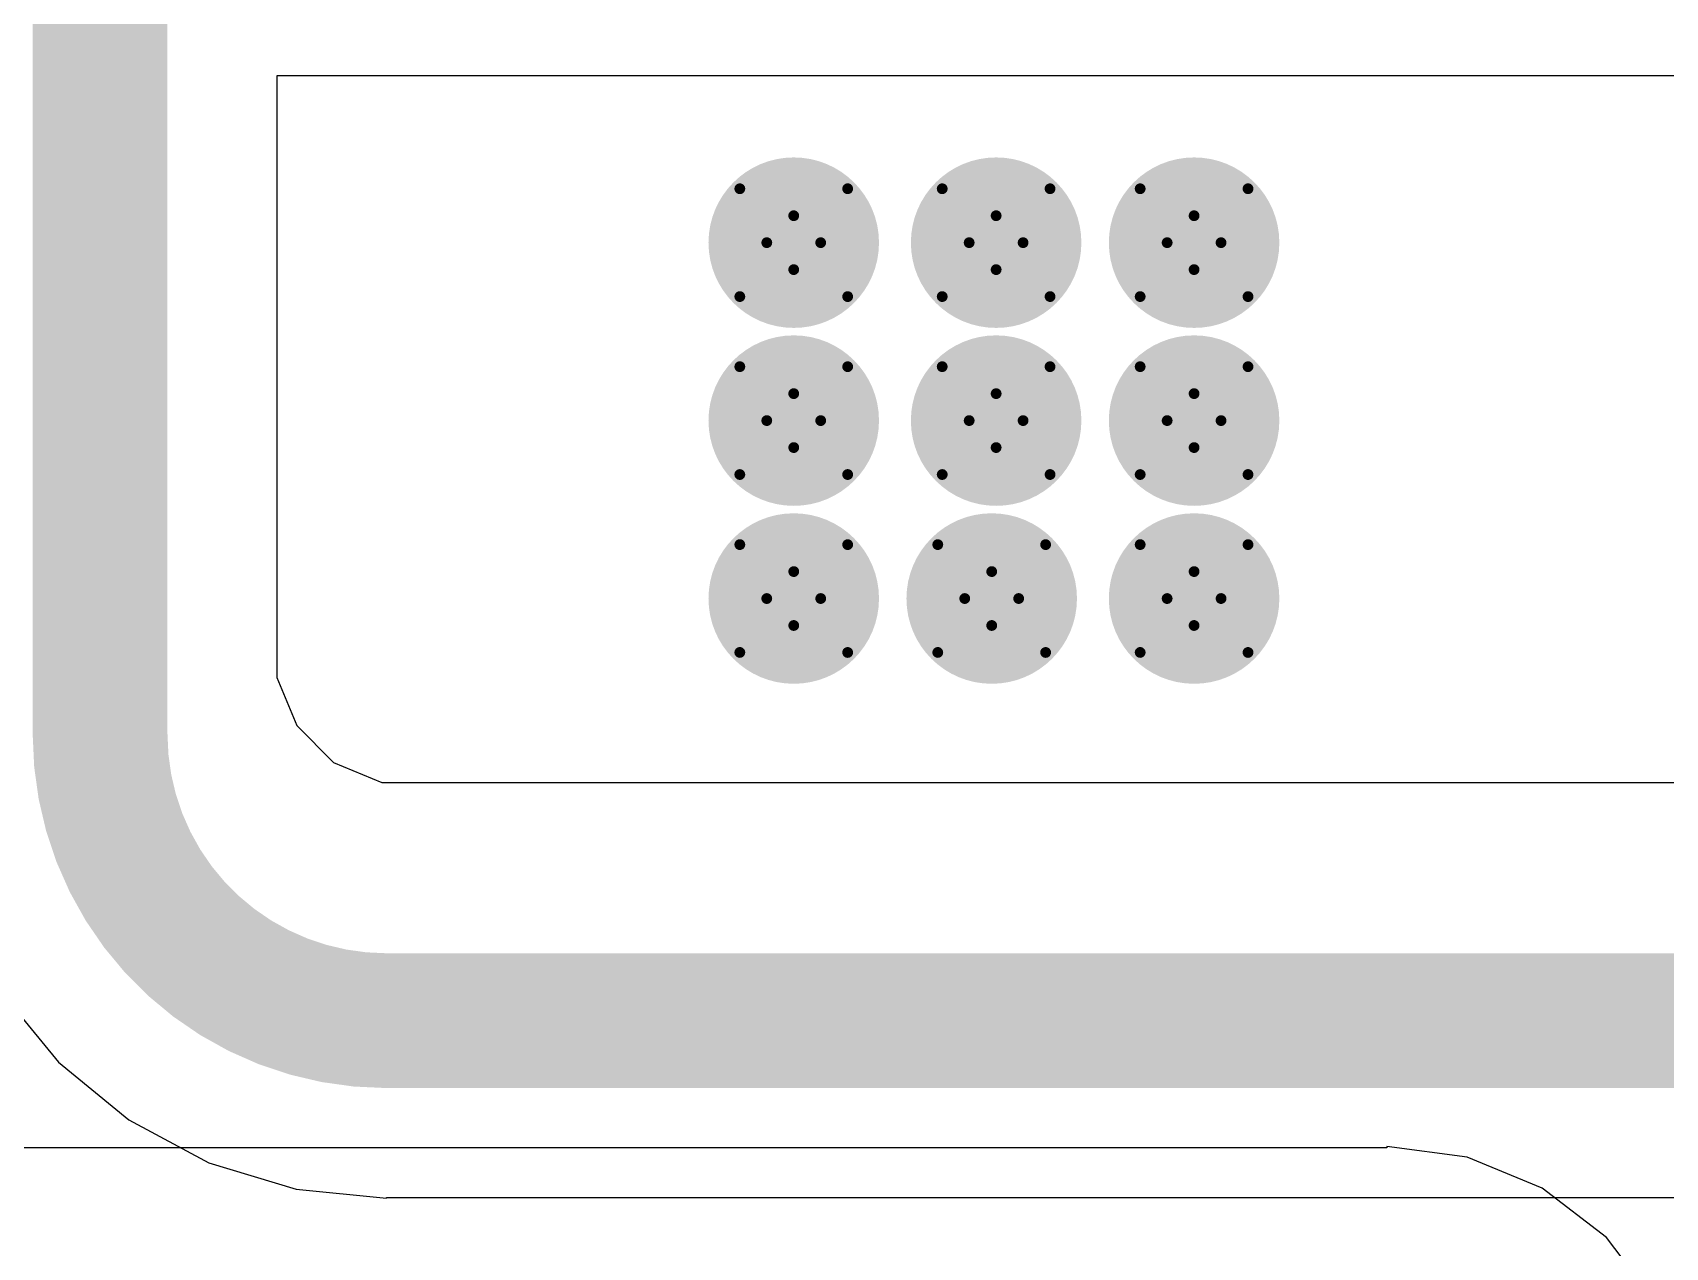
# Model space of a CAD drawing. Header units: inches. Extents: x 0 to 213, y 0 to 212.
# Drawn here: x 1.3803 to 1.6831, y 0.2242 to 0.4495 of the extents above; entities that cross this region are included whole.
import ezdxf

# ---------------------------------------------------------------- set-up
doc = ezdxf.new("R2010")
doc.units = ezdxf.units.IN
doc.header["$MEASUREMENT"] = 0
for name, color, linetype in [('Bottom Layer', 5, 'Continuous'), ('Bottom Solder', 6, 'Continuous'), ('Drill Drawing', 1, 'Continuous'), ('Top Layer', 1, 'Continuous'), ('Top Solder', 216, 'Continuous'), ('Via Holes', 16, 'Continuous')]:
    doc.layers.add(name, color=color, linetype=linetype)

msp = doc.modelspace()

# ---------------------------------------------------------------- hatches: boundary and pattern name
at = {"layer": 'Bottom Layer'}
h = msp.add_hatch(color=5, dxfattribs=at)
edge = h.paths.add_edge_path()
edge.add_arc((1.52143, 0.4105), 0.01181, 0, 360)
h = msp.add_hatch(color=5, dxfattribs=at)
edge = h.paths.add_edge_path()
edge.add_arc((1.55896, 0.4105), 0.01181, 0, 360)
h = msp.add_hatch(color=5, dxfattribs=at)
edge = h.paths.add_edge_path()
edge.add_arc((1.59567, 0.4105), 0.01181, 0, 360)
h = msp.add_hatch(color=5, dxfattribs=at)
edge = h.paths.add_edge_path()
edge.add_arc((1.52143, 0.3775), 0.01181, 0, 360)
h = msp.add_hatch(color=5, dxfattribs=at)
edge = h.paths.add_edge_path()
edge.add_arc((1.55896, 0.3775), 0.01181, 0, 360)
h = msp.add_hatch(color=5, dxfattribs=at)
edge = h.paths.add_edge_path()
edge.add_arc((1.59567, 0.3775), 0.01181, 0, 360)
h = msp.add_hatch(color=5, dxfattribs=at)
edge = h.paths.add_edge_path()
edge.add_arc((1.52143, 0.3445), 0.01181, 0, 360)
h = msp.add_hatch(color=5, dxfattribs=at)
edge = h.paths.add_edge_path()
edge.add_arc((1.55814, 0.3445), 0.01181, 0, 360)
h = msp.add_hatch(color=5, dxfattribs=at)
edge = h.paths.add_edge_path()
edge.add_arc((1.59567, 0.3445), 0.01181, 0, 360)
at = {"layer": 'Bottom Solder'}
h = msp.add_hatch(color=6, dxfattribs=at)
edge = h.paths.add_edge_path()
edge.add_arc((1.52143, 0.4105), 0.01581, 0, 360)
h = msp.add_hatch(color=6, dxfattribs=at)
edge = h.paths.add_edge_path()
edge.add_arc((1.55896, 0.4105), 0.01581, 0, 360)
h = msp.add_hatch(color=6, dxfattribs=at)
edge = h.paths.add_edge_path()
edge.add_arc((1.59567, 0.4105), 0.01581, 0, 360)
h = msp.add_hatch(color=6, dxfattribs=at)
edge = h.paths.add_edge_path()
edge.add_arc((1.52143, 0.3775), 0.01581, 0, 360)
h = msp.add_hatch(color=6, dxfattribs=at)
edge = h.paths.add_edge_path()
edge.add_arc((1.55896, 0.3775), 0.01581, 0, 360)
h = msp.add_hatch(color=6, dxfattribs=at)
edge = h.paths.add_edge_path()
edge.add_arc((1.59567, 0.3775), 0.01581, 0, 360)
h = msp.add_hatch(color=6, dxfattribs=at)
edge = h.paths.add_edge_path()
edge.add_arc((1.52143, 0.3445), 0.01581, 0, 360)
h = msp.add_hatch(color=6, dxfattribs=at)
edge = h.paths.add_edge_path()
edge.add_arc((1.55814, 0.3445), 0.01581, 0, 360)
h = msp.add_hatch(color=6, dxfattribs=at)
edge = h.paths.add_edge_path()
edge.add_arc((1.59567, 0.3445), 0.01581, 0, 360)
at = {"layer": 'Top Layer'}
h = msp.add_hatch(color=1, dxfattribs=at)
edge = h.paths.add_edge_path()
edge.add_arc((1.52143, 0.4105), 0.01181, 0, 360)
h = msp.add_hatch(color=1, dxfattribs=at)
edge = h.paths.add_edge_path()
edge.add_arc((1.55896, 0.4105), 0.01181, 0, 360)
h = msp.add_hatch(color=1, dxfattribs=at)
edge = h.paths.add_edge_path()
edge.add_arc((1.59567, 0.4105), 0.01181, 0, 360)
h = msp.add_hatch(color=1, dxfattribs=at)
edge = h.paths.add_edge_path()
edge.add_arc((1.52143, 0.3775), 0.01181, 0, 360)
h = msp.add_hatch(color=1, dxfattribs=at)
edge = h.paths.add_edge_path()
edge.add_arc((1.55896, 0.3775), 0.01181, 0, 360)
h = msp.add_hatch(color=1, dxfattribs=at)
edge = h.paths.add_edge_path()
edge.add_arc((1.59567, 0.3775), 0.01181, 0, 360)
h = msp.add_hatch(color=1, dxfattribs=at)
edge = h.paths.add_edge_path()
edge.add_arc((1.52143, 0.3445), 0.01181, 0, 360)
h = msp.add_hatch(color=1, dxfattribs=at)
edge = h.paths.add_edge_path()
edge.add_arc((1.55814, 0.3445), 0.01181, 0, 360)
h = msp.add_hatch(color=1, dxfattribs=at)
edge = h.paths.add_edge_path()
edge.add_arc((1.59567, 0.3445), 0.01181, 0, 360)
at = {"layer": 'Top Solder'}
h = msp.add_hatch(color=216, dxfattribs=at)
edge = h.paths.add_edge_path()
edge.add_arc((1.52143, 0.4105), 0.01581, 0, 360)
h = msp.add_hatch(color=216, dxfattribs=at)
edge = h.paths.add_edge_path()
edge.add_arc((1.55896, 0.4105), 0.01581, 0, 360)
h = msp.add_hatch(color=216, dxfattribs=at)
edge = h.paths.add_edge_path()
edge.add_arc((1.59567, 0.4105), 0.01581, 0, 360)
h = msp.add_hatch(color=216, dxfattribs=at)
edge = h.paths.add_edge_path()
edge.add_arc((1.52143, 0.3775), 0.01581, 0, 360)
h = msp.add_hatch(color=216, dxfattribs=at)
edge = h.paths.add_edge_path()
edge.add_arc((1.55896, 0.3775), 0.01581, 0, 360)
h = msp.add_hatch(color=216, dxfattribs=at)
edge = h.paths.add_edge_path()
edge.add_arc((1.59567, 0.3775), 0.01581, 0, 360)
h = msp.add_hatch(color=216, dxfattribs=at)
edge = h.paths.add_edge_path()
edge.add_arc((1.52143, 0.3445), 0.01581, 0, 360)
h = msp.add_hatch(color=216, dxfattribs=at)
edge = h.paths.add_edge_path()
edge.add_arc((1.55814, 0.3445), 0.01581, 0, 360)
h = msp.add_hatch(color=216, dxfattribs=at)
edge = h.paths.add_edge_path()
edge.add_arc((1.59567, 0.3445), 0.01581, 0, 360)
at = {"layer": 'Via Holes'}
h = msp.add_hatch(color=7, dxfattribs=at)
edge = h.paths.add_edge_path()
edge.add_arc((1.52143, 0.4105), 0.00591, 0, 360)
h = msp.add_hatch(color=7, dxfattribs=at)
edge = h.paths.add_edge_path()
edge.add_arc((1.55896, 0.4105), 0.00591, 0, 360)
h = msp.add_hatch(color=7, dxfattribs=at)
edge = h.paths.add_edge_path()
edge.add_arc((1.59567, 0.4105), 0.00591, 0, 360)
h = msp.add_hatch(color=7, dxfattribs=at)
edge = h.paths.add_edge_path()
edge.add_arc((1.52143, 0.3775), 0.00591, 0, 360)
h = msp.add_hatch(color=7, dxfattribs=at)
edge = h.paths.add_edge_path()
edge.add_arc((1.55896, 0.3775), 0.00591, 0, 360)
h = msp.add_hatch(color=7, dxfattribs=at)
edge = h.paths.add_edge_path()
edge.add_arc((1.59567, 0.3775), 0.00591, 0, 360)
h = msp.add_hatch(color=7, dxfattribs=at)
edge = h.paths.add_edge_path()
edge.add_arc((1.52143, 0.3445), 0.00591, 0, 360)
h = msp.add_hatch(color=7, dxfattribs=at)
edge = h.paths.add_edge_path()
edge.add_arc((1.55814, 0.3445), 0.00591, 0, 360)
h = msp.add_hatch(color=7, dxfattribs=at)
edge = h.paths.add_edge_path()
edge.add_arc((1.59567, 0.3445), 0.00591, 0, 360)

# ---------------------------------------------------------------- linework, layer by layer
at = {"layer": 'Bottom Layer'}
for p, q in [((1.63138, 0.2426), (0.90661, 0.2426)), ((1.64629, 0.24089), (1.63138, 0.24285)), ((1.63138, 0.24285), (1.63138, 0.2426)), ((1.66019, 0.23513), (1.64629, 0.24089)), ((1.67212, 0.22598), (1.66019, 0.23513)), ((1.68127, 0.21405), (1.67212, 0.22598))]:
    msp.add_line(p, q, dxfattribs=at)
at = {"layer": 'Drill Drawing'}
for points in [[(1.51143, 0.4205, 0.002, 0.002, 0), (1.52143, 0.4155, 0.002, 0.002, 0)], [(1.51143, 0.4205, 0.002, 0.002, 0), (1.51643, 0.4105, 0.002, 0.002, 0)], [(1.52143, 0.4155, 0.002, 0.002, 0), (1.53143, 0.4205, 0.002, 0.002, 0)], [(1.52643, 0.4105, 0.002, 0.002, 0), (1.53143, 0.4205, 0.002, 0.002, 0)], [(1.54896, 0.4205, 0.002, 0.002, 0), (1.55896, 0.4155, 0.002, 0.002, 0)], [(1.54896, 0.4205, 0.002, 0.002, 0), (1.55396, 0.4105, 0.002, 0.002, 0)], [(1.55896, 0.4155, 0.002, 0.002, 0), (1.56896, 0.4205, 0.002, 0.002, 0)], [(1.56396, 0.4105, 0.002, 0.002, 0), (1.56896, 0.4205, 0.002, 0.002, 0)], [(1.58567, 0.4205, 0.002, 0.002, 0), (1.59567, 0.4155, 0.002, 0.002, 0)], [(1.58567, 0.4205, 0.002, 0.002, 0), (1.59067, 0.4105, 0.002, 0.002, 0)], [(1.59567, 0.4155, 0.002, 0.002, 0), (1.60567, 0.4205, 0.002, 0.002, 0)], [(1.60067, 0.4105, 0.002, 0.002, 0), (1.60567, 0.4205, 0.002, 0.002, 0)], [(1.51143, 0.4005, 0.002, 0.002, 0), (1.51643, 0.4105, 0.002, 0.002, 0)], [(1.52643, 0.4105, 0.002, 0.002, 0), (1.53143, 0.4005, 0.002, 0.002, 0)], [(1.54896, 0.4005, 0.002, 0.002, 0), (1.55396, 0.4105, 0.002, 0.002, 0)], [(1.56396, 0.4105, 0.002, 0.002, 0), (1.56896, 0.4005, 0.002, 0.002, 0)], [(1.58567, 0.4005, 0.002, 0.002, 0), (1.59067, 0.4105, 0.002, 0.002, 0)], [(1.60067, 0.4105, 0.002, 0.002, 0), (1.60567, 0.4005, 0.002, 0.002, 0)], [(1.51143, 0.4005, 0.002, 0.002, 0), (1.52143, 0.4055, 0.002, 0.002, 0)], [(1.52143, 0.4055, 0.002, 0.002, 0), (1.53143, 0.4005, 0.002, 0.002, 0)], [(1.54896, 0.4005, 0.002, 0.002, 0), (1.55896, 0.4055, 0.002, 0.002, 0)], [(1.55896, 0.4055, 0.002, 0.002, 0), (1.56896, 0.4005, 0.002, 0.002, 0)], [(1.58567, 0.4005, 0.002, 0.002, 0), (1.59567, 0.4055, 0.002, 0.002, 0)], [(1.59567, 0.4055, 0.002, 0.002, 0), (1.60567, 0.4005, 0.002, 0.002, 0)], [(1.51143, 0.3875, 0.002, 0.002, 0), (1.52143, 0.3825, 0.002, 0.002, 0)], [(1.51143, 0.3875, 0.002, 0.002, 0), (1.51643, 0.3775, 0.002, 0.002, 0)], [(1.52143, 0.3825, 0.002, 0.002, 0), (1.53143, 0.3875, 0.002, 0.002, 0)], [(1.52643, 0.3775, 0.002, 0.002, 0), (1.53143, 0.3875, 0.002, 0.002, 0)], [(1.54896, 0.3875, 0.002, 0.002, 0), (1.55896, 0.3825, 0.002, 0.002, 0)], [(1.54896, 0.3875, 0.002, 0.002, 0), (1.55396, 0.3775, 0.002, 0.002, 0)], [(1.55896, 0.3825, 0.002, 0.002, 0), (1.56896, 0.3875, 0.002, 0.002, 0)], [(1.56396, 0.3775, 0.002, 0.002, 0), (1.56896, 0.3875, 0.002, 0.002, 0)], [(1.58567, 0.3875, 0.002, 0.002, 0), (1.59567, 0.3825, 0.002, 0.002, 0)], [(1.58567, 0.3875, 0.002, 0.002, 0), (1.59067, 0.3775, 0.002, 0.002, 0)], [(1.59567, 0.3825, 0.002, 0.002, 0), (1.60567, 0.3875, 0.002, 0.002, 0)], [(1.60067, 0.3775, 0.002, 0.002, 0), (1.60567, 0.3875, 0.002, 0.002, 0)], [(1.51143, 0.3675, 0.002, 0.002, 0), (1.51643, 0.3775, 0.002, 0.002, 0)], [(1.52643, 0.3775, 0.002, 0.002, 0), (1.53143, 0.3675, 0.002, 0.002, 0)], [(1.54896, 0.3675, 0.002, 0.002, 0), (1.55396, 0.3775, 0.002, 0.002, 0)], [(1.56396, 0.3775, 0.002, 0.002, 0), (1.56896, 0.3675, 0.002, 0.002, 0)], [(1.58567, 0.3675, 0.002, 0.002, 0), (1.59067, 0.3775, 0.002, 0.002, 0)], [(1.60067, 0.3775, 0.002, 0.002, 0), (1.60567, 0.3675, 0.002, 0.002, 0)], [(1.51143, 0.3675, 0.002, 0.002, 0), (1.52143, 0.3725, 0.002, 0.002, 0)], [(1.52143, 0.3725, 0.002, 0.002, 0), (1.53143, 0.3675, 0.002, 0.002, 0)], [(1.54896, 0.3675, 0.002, 0.002, 0), (1.55896, 0.3725, 0.002, 0.002, 0)], [(1.55896, 0.3725, 0.002, 0.002, 0), (1.56896, 0.3675, 0.002, 0.002, 0)], [(1.58567, 0.3675, 0.002, 0.002, 0), (1.59567, 0.3725, 0.002, 0.002, 0)], [(1.59567, 0.3725, 0.002, 0.002, 0), (1.60567, 0.3675, 0.002, 0.002, 0)], [(1.51143, 0.3545, 0.002, 0.002, 0), (1.52143, 0.3495, 0.002, 0.002, 0)], [(1.51143, 0.3545, 0.002, 0.002, 0), (1.51643, 0.3445, 0.002, 0.002, 0)], [(1.52143, 0.3495, 0.002, 0.002, 0), (1.53143, 0.3545, 0.002, 0.002, 0)], [(1.52643, 0.3445, 0.002, 0.002, 0), (1.53143, 0.3545, 0.002, 0.002, 0)], [(1.54814, 0.3545, 0.002, 0.002, 0), (1.55814, 0.3495, 0.002, 0.002, 0)], [(1.54814, 0.3545, 0.002, 0.002, 0), (1.55314, 0.3445, 0.002, 0.002, 0)], [(1.55814, 0.3495, 0.002, 0.002, 0), (1.56814, 0.3545, 0.002, 0.002, 0)], [(1.56314, 0.3445, 0.002, 0.002, 0), (1.56814, 0.3545, 0.002, 0.002, 0)], [(1.58567, 0.3545, 0.002, 0.002, 0), (1.59567, 0.3495, 0.002, 0.002, 0)], [(1.58567, 0.3545, 0.002, 0.002, 0), (1.59067, 0.3445, 0.002, 0.002, 0)], [(1.59567, 0.3495, 0.002, 0.002, 0), (1.60567, 0.3545, 0.002, 0.002, 0)], [(1.60067, 0.3445, 0.002, 0.002, 0), (1.60567, 0.3545, 0.002, 0.002, 0)], [(1.51143, 0.3345, 0.002, 0.002, 0), (1.51643, 0.3445, 0.002, 0.002, 0)], [(1.52643, 0.3445, 0.002, 0.002, 0), (1.53143, 0.3345, 0.002, 0.002, 0)], [(1.54814, 0.3345, 0.002, 0.002, 0), (1.55314, 0.3445, 0.002, 0.002, 0)], [(1.56314, 0.3445, 0.002, 0.002, 0), (1.56814, 0.3345, 0.002, 0.002, 0)], [(1.58567, 0.3345, 0.002, 0.002, 0), (1.59067, 0.3445, 0.002, 0.002, 0)], [(1.60067, 0.3445, 0.002, 0.002, 0), (1.60567, 0.3345, 0.002, 0.002, 0)], [(1.51143, 0.3345, 0.002, 0.002, 0), (1.52143, 0.3395, 0.002, 0.002, 0)], [(1.52143, 0.3395, 0.002, 0.002, 0), (1.53143, 0.3345, 0.002, 0.002, 0)], [(1.54814, 0.3345, 0.002, 0.002, 0), (1.55814, 0.3395, 0.002, 0.002, 0)], [(1.55814, 0.3395, 0.002, 0.002, 0), (1.56814, 0.3345, 0.002, 0.002, 0)], [(1.58567, 0.3345, 0.002, 0.002, 0), (1.59567, 0.3395, 0.002, 0.002, 0)], [(1.59567, 0.3395, 0.002, 0.002, 0), (1.60567, 0.3345, 0.002, 0.002, 0)]]:
    msp.add_lwpolyline(points, format="xyseb", dxfattribs=at)
for points in [[(1.51093, 0.4205, 0.001, 0.001, 1), (1.51193, 0.4205, 0.001, 0.001, 1)], [(1.51093, 0.4205, 0.001, 0.001, 1), (1.51193, 0.4205, 0.001, 0.001, 1)], [(1.53093, 0.4205, 0.001, 0.001, 1), (1.53193, 0.4205, 0.001, 0.001, 1)], [(1.53093, 0.4205, 0.001, 0.001, 1), (1.53193, 0.4205, 0.001, 0.001, 1)], [(1.54846, 0.4205, 0.001, 0.001, 1), (1.54946, 0.4205, 0.001, 0.001, 1)], [(1.54846, 0.4205, 0.001, 0.001, 1), (1.54946, 0.4205, 0.001, 0.001, 1)], [(1.56846, 0.4205, 0.001, 0.001, 1), (1.56946, 0.4205, 0.001, 0.001, 1)], [(1.56846, 0.4205, 0.001, 0.001, 1), (1.56946, 0.4205, 0.001, 0.001, 1)], [(1.58517, 0.4205, 0.001, 0.001, 1), (1.58617, 0.4205, 0.001, 0.001, 1)], [(1.58517, 0.4205, 0.001, 0.001, 1), (1.58617, 0.4205, 0.001, 0.001, 1)], [(1.60517, 0.4205, 0.001, 0.001, 1), (1.60617, 0.4205, 0.001, 0.001, 1)], [(1.60517, 0.4205, 0.001, 0.001, 1), (1.60617, 0.4205, 0.001, 0.001, 1)], [(1.52093, 0.4155, 0.001, 0.001, 1), (1.52193, 0.4155, 0.001, 0.001, 1)], [(1.52093, 0.4155, 0.001, 0.001, 1), (1.52193, 0.4155, 0.001, 0.001, 1)], [(1.55846, 0.4155, 0.001, 0.001, 1), (1.55946, 0.4155, 0.001, 0.001, 1)], [(1.55846, 0.4155, 0.001, 0.001, 1), (1.55946, 0.4155, 0.001, 0.001, 1)], [(1.59517, 0.4155, 0.001, 0.001, 1), (1.59617, 0.4155, 0.001, 0.001, 1)], [(1.59517, 0.4155, 0.001, 0.001, 1), (1.59617, 0.4155, 0.001, 0.001, 1)], [(1.51593, 0.4105, 0.001, 0.001, 1), (1.51693, 0.4105, 0.001, 0.001, 1)], [(1.51593, 0.4105, 0.001, 0.001, 1), (1.51693, 0.4105, 0.001, 0.001, 1)], [(1.52593, 0.4105, 0.001, 0.001, 1), (1.52693, 0.4105, 0.001, 0.001, 1)], [(1.52593, 0.4105, 0.001, 0.001, 1), (1.52693, 0.4105, 0.001, 0.001, 1)], [(1.55346, 0.4105, 0.001, 0.001, 1), (1.55446, 0.4105, 0.001, 0.001, 1)], [(1.55346, 0.4105, 0.001, 0.001, 1), (1.55446, 0.4105, 0.001, 0.001, 1)], [(1.56346, 0.4105, 0.001, 0.001, 1), (1.56446, 0.4105, 0.001, 0.001, 1)], [(1.56346, 0.4105, 0.001, 0.001, 1), (1.56446, 0.4105, 0.001, 0.001, 1)], [(1.59017, 0.4105, 0.001, 0.001, 1), (1.59117, 0.4105, 0.001, 0.001, 1)], [(1.59017, 0.4105, 0.001, 0.001, 1), (1.59117, 0.4105, 0.001, 0.001, 1)], [(1.60017, 0.4105, 0.001, 0.001, 1), (1.60117, 0.4105, 0.001, 0.001, 1)], [(1.60017, 0.4105, 0.001, 0.001, 1), (1.60117, 0.4105, 0.001, 0.001, 1)], [(1.52093, 0.4055, 0.001, 0.001, 1), (1.52193, 0.4055, 0.001, 0.001, 1)], [(1.52093, 0.4055, 0.001, 0.001, 1), (1.52193, 0.4055, 0.001, 0.001, 1)], [(1.55846, 0.4055, 0.001, 0.001, 1), (1.55946, 0.4055, 0.001, 0.001, 1)], [(1.55846, 0.4055, 0.001, 0.001, 1), (1.55946, 0.4055, 0.001, 0.001, 1)], [(1.59517, 0.4055, 0.001, 0.001, 1), (1.59617, 0.4055, 0.001, 0.001, 1)], [(1.59517, 0.4055, 0.001, 0.001, 1), (1.59617, 0.4055, 0.001, 0.001, 1)], [(1.51093, 0.4005, 0.001, 0.001, 1), (1.51193, 0.4005, 0.001, 0.001, 1)], [(1.51093, 0.4005, 0.001, 0.001, 1), (1.51193, 0.4005, 0.001, 0.001, 1)], [(1.53093, 0.4005, 0.001, 0.001, 1), (1.53193, 0.4005, 0.001, 0.001, 1)], [(1.53093, 0.4005, 0.001, 0.001, 1), (1.53193, 0.4005, 0.001, 0.001, 1)], [(1.54846, 0.4005, 0.001, 0.001, 1), (1.54946, 0.4005, 0.001, 0.001, 1)], [(1.54846, 0.4005, 0.001, 0.001, 1), (1.54946, 0.4005, 0.001, 0.001, 1)], [(1.56846, 0.4005, 0.001, 0.001, 1), (1.56946, 0.4005, 0.001, 0.001, 1)], [(1.56846, 0.4005, 0.001, 0.001, 1), (1.56946, 0.4005, 0.001, 0.001, 1)], [(1.58517, 0.4005, 0.001, 0.001, 1), (1.58617, 0.4005, 0.001, 0.001, 1)], [(1.58517, 0.4005, 0.001, 0.001, 1), (1.58617, 0.4005, 0.001, 0.001, 1)], [(1.60517, 0.4005, 0.001, 0.001, 1), (1.60617, 0.4005, 0.001, 0.001, 1)], [(1.60517, 0.4005, 0.001, 0.001, 1), (1.60617, 0.4005, 0.001, 0.001, 1)], [(1.51093, 0.3875, 0.001, 0.001, 1), (1.51193, 0.3875, 0.001, 0.001, 1)], [(1.51093, 0.3875, 0.001, 0.001, 1), (1.51193, 0.3875, 0.001, 0.001, 1)], [(1.53093, 0.3875, 0.001, 0.001, 1), (1.53193, 0.3875, 0.001, 0.001, 1)], [(1.53093, 0.3875, 0.001, 0.001, 1), (1.53193, 0.3875, 0.001, 0.001, 1)], [(1.54846, 0.3875, 0.001, 0.001, 1), (1.54946, 0.3875, 0.001, 0.001, 1)], [(1.54846, 0.3875, 0.001, 0.001, 1), (1.54946, 0.3875, 0.001, 0.001, 1)], [(1.56846, 0.3875, 0.001, 0.001, 1), (1.56946, 0.3875, 0.001, 0.001, 1)], [(1.56846, 0.3875, 0.001, 0.001, 1), (1.56946, 0.3875, 0.001, 0.001, 1)], [(1.58517, 0.3875, 0.001, 0.001, 1), (1.58617, 0.3875, 0.001, 0.001, 1)], [(1.58517, 0.3875, 0.001, 0.001, 1), (1.58617, 0.3875, 0.001, 0.001, 1)], [(1.60517, 0.3875, 0.001, 0.001, 1), (1.60617, 0.3875, 0.001, 0.001, 1)], [(1.60517, 0.3875, 0.001, 0.001, 1), (1.60617, 0.3875, 0.001, 0.001, 1)], [(1.52093, 0.3825, 0.001, 0.001, 1), (1.52193, 0.3825, 0.001, 0.001, 1)], [(1.52093, 0.3825, 0.001, 0.001, 1), (1.52193, 0.3825, 0.001, 0.001, 1)], [(1.55846, 0.3825, 0.001, 0.001, 1), (1.55946, 0.3825, 0.001, 0.001, 1)], [(1.55846, 0.3825, 0.001, 0.001, 1), (1.55946, 0.3825, 0.001, 0.001, 1)], [(1.59517, 0.3825, 0.001, 0.001, 1), (1.59617, 0.3825, 0.001, 0.001, 1)], [(1.59517, 0.3825, 0.001, 0.001, 1), (1.59617, 0.3825, 0.001, 0.001, 1)], [(1.51593, 0.3775, 0.001, 0.001, 1), (1.51693, 0.3775, 0.001, 0.001, 1)], [(1.51593, 0.3775, 0.001, 0.001, 1), (1.51693, 0.3775, 0.001, 0.001, 1)], [(1.52593, 0.3775, 0.001, 0.001, 1), (1.52693, 0.3775, 0.001, 0.001, 1)], [(1.52593, 0.3775, 0.001, 0.001, 1), (1.52693, 0.3775, 0.001, 0.001, 1)], [(1.55346, 0.3775, 0.001, 0.001, 1), (1.55446, 0.3775, 0.001, 0.001, 1)], [(1.55346, 0.3775, 0.001, 0.001, 1), (1.55446, 0.3775, 0.001, 0.001, 1)], [(1.56346, 0.3775, 0.001, 0.001, 1), (1.56446, 0.3775, 0.001, 0.001, 1)], [(1.56346, 0.3775, 0.001, 0.001, 1), (1.56446, 0.3775, 0.001, 0.001, 1)], [(1.59017, 0.3775, 0.001, 0.001, 1), (1.59117, 0.3775, 0.001, 0.001, 1)], [(1.59017, 0.3775, 0.001, 0.001, 1), (1.59117, 0.3775, 0.001, 0.001, 1)], [(1.60017, 0.3775, 0.001, 0.001, 1), (1.60117, 0.3775, 0.001, 0.001, 1)], [(1.60017, 0.3775, 0.001, 0.001, 1), (1.60117, 0.3775, 0.001, 0.001, 1)], [(1.52093, 0.3725, 0.001, 0.001, 1), (1.52193, 0.3725, 0.001, 0.001, 1)], [(1.52093, 0.3725, 0.001, 0.001, 1), (1.52193, 0.3725, 0.001, 0.001, 1)], [(1.55846, 0.3725, 0.001, 0.001, 1), (1.55946, 0.3725, 0.001, 0.001, 1)], [(1.55846, 0.3725, 0.001, 0.001, 1), (1.55946, 0.3725, 0.001, 0.001, 1)], [(1.59517, 0.3725, 0.001, 0.001, 1), (1.59617, 0.3725, 0.001, 0.001, 1)], [(1.59517, 0.3725, 0.001, 0.001, 1), (1.59617, 0.3725, 0.001, 0.001, 1)], [(1.51093, 0.3675, 0.001, 0.001, 1), (1.51193, 0.3675, 0.001, 0.001, 1)], [(1.51093, 0.3675, 0.001, 0.001, 1), (1.51193, 0.3675, 0.001, 0.001, 1)], [(1.53093, 0.3675, 0.001, 0.001, 1), (1.53193, 0.3675, 0.001, 0.001, 1)], [(1.53093, 0.3675, 0.001, 0.001, 1), (1.53193, 0.3675, 0.001, 0.001, 1)], [(1.54846, 0.3675, 0.001, 0.001, 1), (1.54946, 0.3675, 0.001, 0.001, 1)], [(1.54846, 0.3675, 0.001, 0.001, 1), (1.54946, 0.3675, 0.001, 0.001, 1)], [(1.56846, 0.3675, 0.001, 0.001, 1), (1.56946, 0.3675, 0.001, 0.001, 1)], [(1.56846, 0.3675, 0.001, 0.001, 1), (1.56946, 0.3675, 0.001, 0.001, 1)], [(1.58517, 0.3675, 0.001, 0.001, 1), (1.58617, 0.3675, 0.001, 0.001, 1)], [(1.58517, 0.3675, 0.001, 0.001, 1), (1.58617, 0.3675, 0.001, 0.001, 1)], [(1.60517, 0.3675, 0.001, 0.001, 1), (1.60617, 0.3675, 0.001, 0.001, 1)], [(1.60517, 0.3675, 0.001, 0.001, 1), (1.60617, 0.3675, 0.001, 0.001, 1)], [(1.51093, 0.3545, 0.001, 0.001, 1), (1.51193, 0.3545, 0.001, 0.001, 1)], [(1.51093, 0.3545, 0.001, 0.001, 1), (1.51193, 0.3545, 0.001, 0.001, 1)], [(1.53093, 0.3545, 0.001, 0.001, 1), (1.53193, 0.3545, 0.001, 0.001, 1)], [(1.53093, 0.3545, 0.001, 0.001, 1), (1.53193, 0.3545, 0.001, 0.001, 1)], [(1.54764, 0.3545, 0.001, 0.001, 1), (1.54864, 0.3545, 0.001, 0.001, 1)], [(1.54764, 0.3545, 0.001, 0.001, 1), (1.54864, 0.3545, 0.001, 0.001, 1)], [(1.56764, 0.3545, 0.001, 0.001, 1), (1.56864, 0.3545, 0.001, 0.001, 1)], [(1.56764, 0.3545, 0.001, 0.001, 1), (1.56864, 0.3545, 0.001, 0.001, 1)], [(1.58517, 0.3545, 0.001, 0.001, 1), (1.58617, 0.3545, 0.001, 0.001, 1)], [(1.58517, 0.3545, 0.001, 0.001, 1), (1.58617, 0.3545, 0.001, 0.001, 1)], [(1.60517, 0.3545, 0.001, 0.001, 1), (1.60617, 0.3545, 0.001, 0.001, 1)], [(1.60517, 0.3545, 0.001, 0.001, 1), (1.60617, 0.3545, 0.001, 0.001, 1)], [(1.52093, 0.3495, 0.001, 0.001, 1), (1.52193, 0.3495, 0.001, 0.001, 1)], [(1.52093, 0.3495, 0.001, 0.001, 1), (1.52193, 0.3495, 0.001, 0.001, 1)], [(1.55764, 0.3495, 0.001, 0.001, 1), (1.55864, 0.3495, 0.001, 0.001, 1)], [(1.55764, 0.3495, 0.001, 0.001, 1), (1.55864, 0.3495, 0.001, 0.001, 1)], [(1.59517, 0.3495, 0.001, 0.001, 1), (1.59617, 0.3495, 0.001, 0.001, 1)], [(1.59517, 0.3495, 0.001, 0.001, 1), (1.59617, 0.3495, 0.001, 0.001, 1)], [(1.51593, 0.3445, 0.001, 0.001, 1), (1.51693, 0.3445, 0.001, 0.001, 1)], [(1.51593, 0.3445, 0.001, 0.001, 1), (1.51693, 0.3445, 0.001, 0.001, 1)], [(1.52593, 0.3445, 0.001, 0.001, 1), (1.52693, 0.3445, 0.001, 0.001, 1)], [(1.52593, 0.3445, 0.001, 0.001, 1), (1.52693, 0.3445, 0.001, 0.001, 1)], [(1.55264, 0.3445, 0.001, 0.001, 1), (1.55364, 0.3445, 0.001, 0.001, 1)], [(1.55264, 0.3445, 0.001, 0.001, 1), (1.55364, 0.3445, 0.001, 0.001, 1)], [(1.56264, 0.3445, 0.001, 0.001, 1), (1.56364, 0.3445, 0.001, 0.001, 1)], [(1.56264, 0.3445, 0.001, 0.001, 1), (1.56364, 0.3445, 0.001, 0.001, 1)], [(1.59017, 0.3445, 0.001, 0.001, 1), (1.59117, 0.3445, 0.001, 0.001, 1)], [(1.59017, 0.3445, 0.001, 0.001, 1), (1.59117, 0.3445, 0.001, 0.001, 1)], [(1.60017, 0.3445, 0.001, 0.001, 1), (1.60117, 0.3445, 0.001, 0.001, 1)], [(1.60017, 0.3445, 0.001, 0.001, 1), (1.60117, 0.3445, 0.001, 0.001, 1)], [(1.52093, 0.3395, 0.001, 0.001, 1), (1.52193, 0.3395, 0.001, 0.001, 1)], [(1.52093, 0.3395, 0.001, 0.001, 1), (1.52193, 0.3395, 0.001, 0.001, 1)], [(1.55764, 0.3395, 0.001, 0.001, 1), (1.55864, 0.3395, 0.001, 0.001, 1)], [(1.55764, 0.3395, 0.001, 0.001, 1), (1.55864, 0.3395, 0.001, 0.001, 1)], [(1.59517, 0.3395, 0.001, 0.001, 1), (1.59617, 0.3395, 0.001, 0.001, 1)], [(1.59517, 0.3395, 0.001, 0.001, 1), (1.59617, 0.3395, 0.001, 0.001, 1)], [(1.51093, 0.3345, 0.001, 0.001, 1), (1.51193, 0.3345, 0.001, 0.001, 1)], [(1.51093, 0.3345, 0.001, 0.001, 1), (1.51193, 0.3345, 0.001, 0.001, 1)], [(1.53093, 0.3345, 0.001, 0.001, 1), (1.53193, 0.3345, 0.001, 0.001, 1)], [(1.53093, 0.3345, 0.001, 0.001, 1), (1.53193, 0.3345, 0.001, 0.001, 1)], [(1.54764, 0.3345, 0.001, 0.001, 1), (1.54864, 0.3345, 0.001, 0.001, 1)], [(1.54764, 0.3345, 0.001, 0.001, 1), (1.54864, 0.3345, 0.001, 0.001, 1)], [(1.56764, 0.3345, 0.001, 0.001, 1), (1.56864, 0.3345, 0.001, 0.001, 1)], [(1.56764, 0.3345, 0.001, 0.001, 1), (1.56864, 0.3345, 0.001, 0.001, 1)], [(1.58517, 0.3345, 0.001, 0.001, 1), (1.58617, 0.3345, 0.001, 0.001, 1)], [(1.58517, 0.3345, 0.001, 0.001, 1), (1.58617, 0.3345, 0.001, 0.001, 1)], [(1.60517, 0.3345, 0.001, 0.001, 1), (1.60617, 0.3345, 0.001, 0.001, 1)], [(1.60517, 0.3345, 0.001, 0.001, 1), (1.60617, 0.3345, 0.001, 0.001, 1)]]:
    msp.add_lwpolyline(points, format="xyseb", close=True, dxfattribs=at)
at = {"layer": 'Top Layer'}
for p, q in [((1.99121, 0.44145), (1.42558, 0.44145)), ((1.42558, 0.44145), (1.42558, 0.33469)), ((1.42558, 0.33469), (1.42558, 0.32986)), ((1.42558, 0.32986), (1.42927, 0.32094)), ((1.42927, 0.32094), (1.4361, 0.31411)), ((1.4361, 0.31411), (1.44502, 0.31041)), ((1.44502, 0.31041), (1.44985, 0.31041)), ((1.44985, 0.31041), (1.44985, 0.31041)), ((1.44985, 0.31041), (1.99121, 0.31041)), ((1.37438, 0.27153), (1.38508, 0.2585)), ((1.38508, 0.2585), (1.39811, 0.2478)), ((1.39811, 0.2478), (1.41299, 0.23985)), ((1.41299, 0.23985), (1.42913, 0.23495)), ((1.42913, 0.23495), (1.44591, 0.2333)), ((1.44591, 0.2333), (1.44591, 0.23343)), ((1.44591, 0.23343), (2.07406, 0.23343))]:
    msp.add_line(p, q, dxfattribs=at)
for points in [[(1.3928, 0.31933, 0.025, 0.025, 0), (1.3928, 0.69928, 0.025, 0.025, 0)], [(1.44591, 0.26621, 0.025, 0.025, -0.414214), (1.3928, 0.31933, 0.025, 0.025, 0)], [(1.44591, 0.26621, 0.025, 0.025, 0), (2.07406, 0.26621, 0.025, 0.025, 0)]]:
    msp.add_lwpolyline(points, format="xyseb", dxfattribs=at)
for points in [[(1.38655, 0.31933, 0.0125, 0.0125, 1), (1.39905, 0.31933, 0.0125, 0.0125, 1)], [(1.38655, 0.31933, 0.0125, 0.0125, 1), (1.39905, 0.31933, 0.0125, 0.0125, 1)], [(1.43966, 0.26621, 0.0125, 0.0125, 1), (1.45216, 0.26621, 0.0125, 0.0125, 1)], [(1.43966, 0.26621, 0.0125, 0.0125, 1), (1.45216, 0.26621, 0.0125, 0.0125, 1)]]:
    msp.add_lwpolyline(points, format="xyseb", close=True, dxfattribs=at)

doc.saveas('drawing.dxf')
